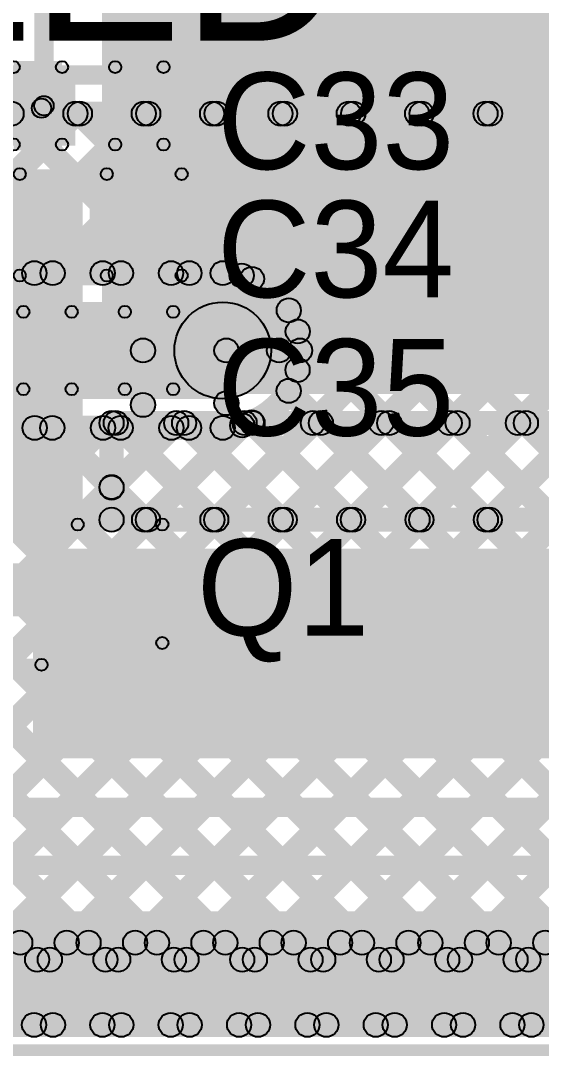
# Model space of a CAD drawing. Header units: millimetres. Extents: x -0.08 to 3.07, y -0.08 to 2.73.
# Drawn here: x 0.9843 to 1.1999, y 1.9092 to 2.3345 of the extents above; entities that cross this region are included whole.
import ezdxf

# ---------------------------------------------------------------- set-up
doc = ezdxf.new("R2010")
doc.units = ezdxf.units.MM
doc.header["$MEASUREMENT"] = 0
for name, color, linetype in [('BottomLayer', 5, 'Continuous'), ('TopLayer', 1, 'Continuous'), ('TopOverlay', 2, 'Continuous'), ('TopPaste', 8, 'Continuous'), ('TopSolder', 216, 'Continuous'), ('ViaHoleLayer', 16, 'Continuous')]:
    doc.layers.add(name, color=color, linetype=linetype)

# ---------------------------------------------------------------- blocks, each defined once
blk = doc.blocks.new('SOT23_3_22')
at = {"layer": 'TopLayer'}
for points in [[(0.01574, 0.02657), (-0.01575, 0.02657), (-0.01575, 0.05807), (0.01574, 0.05807)], [(-0.02166, -0.05807), (-0.05316, -0.05807), (-0.05316, -0.02657), (-0.02166, -0.02657)], [(0.05314, -0.05807), (0.02165, -0.05807), (0.02165, -0.02657), (0.05314, -0.02657)]]:
    blk.add_hatch(color=1, dxfattribs=at).paths.add_polyline_path(points)
at = {"layer": 'TopOverlay'}
h = blk.add_hatch(color=2, dxfattribs=at)
edge = h.paths.add_edge_path()
edge.add_arc((-0.06101, 0.029), 0.0025, 0, 360)
h = blk.add_hatch(color=2, dxfattribs=at)
edge = h.paths.add_edge_path()
edge.add_arc((-0.06101, 0.029), 0.0025, 0, 360)
for points in [[(-0.06101, 0.0265), (-0.06101, 0.0315), (-0.02601, 0.0315), (-0.02601, 0.0265)], [(0.02599, 0.0265), (0.02599, 0.0315), (0.06099, 0.0315), (0.06099, 0.0265)], [(-0.05851, -0.02), (-0.06351, -0.02), (-0.06351, 0.029), (-0.05851, 0.029)], [(0.06349, -0.02), (0.05849, -0.02), (0.05849, 0.029), (0.06349, 0.029)], [(-0.01101, -0.0315), (-0.01101, -0.0265), (0.01099, -0.0265), (0.01099, -0.0315)]]:
    blk.add_hatch(color=2, dxfattribs=at).paths.add_polyline_path(points)
h = blk.add_hatch(color=2, dxfattribs=at)
edge = h.paths.add_edge_path()
edge.add_arc((-0.02601, 0.029), 0.0025, 0, 360)
h = blk.add_hatch(color=2, dxfattribs=at)
edge = h.paths.add_edge_path()
edge.add_arc((0.02599, 0.029), 0.0025, 0, 360)
h = blk.add_hatch(color=2, dxfattribs=at)
edge = h.paths.add_edge_path()
edge.add_arc((0.06099, 0.029), 0.0025, 0, 360)
h = blk.add_hatch(color=2, dxfattribs=at)
edge = h.paths.add_edge_path()
edge.add_arc((0.06099, 0.029), 0.0025, 0, 360)
h = blk.add_hatch(color=2, dxfattribs=at)
edge = h.paths.add_edge_path()
edge.add_arc((-0.06101, -0.02), 0.0025, 0, 360)
h = blk.add_hatch(color=2, dxfattribs=at)
edge = h.paths.add_edge_path()
edge.add_arc((0.06099, -0.02), 0.0025, 0, 360)
h = blk.add_hatch(color=2, dxfattribs=at)
edge = h.paths.add_edge_path()
edge.add_arc((-0.01101, -0.029), 0.0025, 0, 360)
h = blk.add_hatch(color=2, dxfattribs=at)
edge = h.paths.add_edge_path()
edge.add_arc((0.01099, -0.029), 0.0025, 0, 360)
h = blk.add_hatch(color=2, dxfattribs=at)
edge = h.paths.add_edge_path()
edge.add_arc((-0.068, -0.044), 0.00492, 0, 360)
h = blk.add_hatch(color=2, dxfattribs=at)
edge = h.paths.add_edge_path()
edge.add_arc((-0.062, -0.044), 0.00492, 0, 360)
at = {"layer": 'TopPaste'}
for points in [[(0.01574, 0.02657), (-0.01575, 0.02657), (-0.01575, 0.05807), (0.01574, 0.05807)], [(-0.02166, -0.05807), (-0.05316, -0.05807), (-0.05316, -0.02657), (-0.02166, -0.02657)], [(0.05314, -0.05807), (0.02165, -0.05807), (0.02165, -0.02657), (0.05314, -0.02657)]]:
    blk.add_hatch(color=8, dxfattribs=at).paths.add_polyline_path(points)
at = {"layer": 'TopSolder'}
for points in [[(0.01974, 0.02257), (-0.01975, 0.02257), (-0.01975, 0.06207), (0.01974, 0.06207)], [(-0.01766, -0.06207), (-0.05716, -0.06207), (-0.05716, -0.02257), (-0.01766, -0.02257)], [(0.05714, -0.06207), (0.01765, -0.06207), (0.01765, -0.02257), (0.05714, -0.02257)]]:
    blk.add_hatch(color=216, dxfattribs=at).paths.add_polyline_path(points)
at = {"layer": 'TopOverlay', "const_width": 0.00984}
blk.add_lwpolyline([(-0.062, -0.044, 1), (-0.068, -0.044, 1)], format="xyb", close=True, dxfattribs=at)
at = {"layer": 'TopOverlay'}
for centre, radius in [((-0.06101, 0.029), 0.0025), ((-0.06101, 0.029), 0.0025), ((-0.02601, 0.029), 0.0025), ((0.02599, 0.029), 0.0025), ((0.06099, 0.029), 0.0025), ((0.06099, 0.029), 0.0025), ((-0.06101, -0.02), 0.0025), ((0.06099, -0.02), 0.0025), ((-0.01101, -0.029), 0.0025), ((0.01099, -0.029), 0.0025), ((-0.068, -0.044), 0.00492), ((-0.062, -0.044), 0.00492)]:
    blk.add_circle(centre, radius, dxfattribs=at)
blk = doc.blocks.new('C___0402_23')
at = {"layer": 'TopLayer'}
for points in [[(-0.0275, -0.0125), (-0.0275, 0.0125), (-0.0095, 0.0125), (-0.0095, -0.0125)], [(0.0095, -0.0125), (0.0095, 0.0125), (0.0275, 0.0125), (0.0275, -0.0125)]]:
    blk.add_hatch(color=1, dxfattribs=at).paths.add_polyline_path(points)
at = {"layer": 'TopOverlay'}
h = blk.add_hatch(color=2, dxfattribs=at)
edge = h.paths.add_edge_path()
edge.add_arc((-0.031, 0.016), 0.0025, 0, 360)
h = blk.add_hatch(color=2, dxfattribs=at)
edge = h.paths.add_edge_path()
edge.add_arc((-0.031, 0.016), 0.0025, 0, 360)
for points in [[(-0.031, 0.0135), (-0.031, 0.0185), (-0.011, 0.0185), (-0.011, 0.0135)], [(0.011, 0.0135), (0.011, 0.0185), (0.031, 0.0185), (0.031, 0.0135)], [(-0.0285, -0.016), (-0.0335, -0.016), (-0.0335, 0.016), (-0.0285, 0.016)], [(0.0335, -0.016), (0.0285, -0.016), (0.0285, 0.016), (0.0335, 0.016)], [(-0.031, -0.0185), (-0.031, -0.0135), (-0.011, -0.0135), (-0.011, -0.0185)], [(0.011, -0.0185), (0.011, -0.0135), (0.031, -0.0135), (0.031, -0.0185)]]:
    blk.add_hatch(color=2, dxfattribs=at).paths.add_polyline_path(points)
h = blk.add_hatch(color=2, dxfattribs=at)
edge = h.paths.add_edge_path()
edge.add_arc((-0.011, 0.016), 0.0025, 0, 360)
h = blk.add_hatch(color=2, dxfattribs=at)
edge = h.paths.add_edge_path()
edge.add_arc((0.011, 0.016), 0.0025, 0, 360)
h = blk.add_hatch(color=2, dxfattribs=at)
edge = h.paths.add_edge_path()
edge.add_arc((0.031, 0.016), 0.0025, 0, 360)
h = blk.add_hatch(color=2, dxfattribs=at)
edge = h.paths.add_edge_path()
edge.add_arc((0.031, 0.016), 0.0025, 0, 360)
h = blk.add_hatch(color=2, dxfattribs=at)
edge = h.paths.add_edge_path()
edge.add_arc((-0.031, -0.016), 0.0025, 0, 360)
h = blk.add_hatch(color=2, dxfattribs=at)
edge = h.paths.add_edge_path()
edge.add_arc((-0.031, -0.016), 0.0025, 0, 360)
h = blk.add_hatch(color=2, dxfattribs=at)
edge = h.paths.add_edge_path()
edge.add_arc((-0.011, -0.016), 0.0025, 0, 360)
h = blk.add_hatch(color=2, dxfattribs=at)
edge = h.paths.add_edge_path()
edge.add_arc((0.011, -0.016), 0.0025, 0, 360)
h = blk.add_hatch(color=2, dxfattribs=at)
edge = h.paths.add_edge_path()
edge.add_arc((0.031, -0.016), 0.0025, 0, 360)
h = blk.add_hatch(color=2, dxfattribs=at)
edge = h.paths.add_edge_path()
edge.add_arc((0.031, -0.016), 0.0025, 0, 360)
at = {"layer": 'TopPaste'}
for points in [[(-0.0275, -0.0125), (-0.0275, 0.0125), (-0.0095, 0.0125), (-0.0095, -0.0125)], [(0.0095, -0.0125), (0.0095, 0.0125), (0.0275, 0.0125), (0.0275, -0.0125)]]:
    blk.add_hatch(color=8, dxfattribs=at).paths.add_polyline_path(points)
at = {"layer": 'TopSolder'}
for points in [[(-0.02986, -0.01486), (-0.02986, 0.01486), (-0.00714, 0.01486), (-0.00714, -0.01486)], [(0.00714, -0.01486), (0.00714, 0.01486), (0.02986, 0.01486), (0.02986, -0.01486)]]:
    blk.add_hatch(color=216, dxfattribs=at).paths.add_polyline_path(points)
at = {"layer": 'TopOverlay'}
for centre in [(-0.031, 0.016), (-0.031, 0.016), (-0.011, 0.016), (0.011, 0.016), (0.031, 0.016), (0.031, 0.016), (-0.031, -0.016), (-0.031, -0.016), (-0.011, -0.016), (0.011, -0.016), (0.031, -0.016), (0.031, -0.016)]:
    blk.add_circle(centre, 0.0025, dxfattribs=at)
blk = doc.blocks.new('C___0603_24')
at = {"layer": 'TopLayer'}
for points in [[(-0.015, 0.0175), (-0.015, -0.0175), (-0.045, -0.0175), (-0.045, 0.0175)], [(0.045, 0.0175), (0.045, -0.0175), (0.015, -0.0175), (0.015, 0.0175)]]:
    blk.add_hatch(color=1, dxfattribs=at).paths.add_polyline_path(points)
at = {"layer": 'TopOverlay'}
h = blk.add_hatch(color=2, dxfattribs=at)
edge = h.paths.add_edge_path()
edge.add_arc((-0.049, 0.021), 0.0025, 0, 360)
h = blk.add_hatch(color=2, dxfattribs=at)
edge = h.paths.add_edge_path()
edge.add_arc((-0.049, 0.021), 0.0025, 0, 360)
for points in [[(-0.049, 0.0185), (-0.049, 0.0235), (-0.018, 0.0235), (-0.018, 0.0185)], [(0.018, 0.0185), (0.018, 0.0235), (0.049, 0.0235), (0.049, 0.0185)], [(-0.0465, -0.021), (-0.0515, -0.021), (-0.0515, 0.021), (-0.0465, 0.021)], [(0.0515, -0.021), (0.0465, -0.021), (0.0465, 0.021), (0.0515, 0.021)], [(-0.049, -0.0235), (-0.049, -0.0185), (-0.018, -0.0185), (-0.018, -0.0235)], [(0.018, -0.0235), (0.018, -0.0185), (0.049, -0.0185), (0.049, -0.0235)]]:
    blk.add_hatch(color=2, dxfattribs=at).paths.add_polyline_path(points)
h = blk.add_hatch(color=2, dxfattribs=at)
edge = h.paths.add_edge_path()
edge.add_arc((-0.018, 0.021), 0.0025, 0, 360)
h = blk.add_hatch(color=2, dxfattribs=at)
edge = h.paths.add_edge_path()
edge.add_arc((0.018, 0.021), 0.0025, 0, 360)
h = blk.add_hatch(color=2, dxfattribs=at)
edge = h.paths.add_edge_path()
edge.add_arc((0.049, 0.021), 0.0025, 0, 360)
h = blk.add_hatch(color=2, dxfattribs=at)
edge = h.paths.add_edge_path()
edge.add_arc((0.049, 0.021), 0.0025, 0, 360)
h = blk.add_hatch(color=2, dxfattribs=at)
edge = h.paths.add_edge_path()
edge.add_arc((-0.049, -0.021), 0.0025, 0, 360)
h = blk.add_hatch(color=2, dxfattribs=at)
edge = h.paths.add_edge_path()
edge.add_arc((-0.049, -0.021), 0.0025, 0, 360)
h = blk.add_hatch(color=2, dxfattribs=at)
edge = h.paths.add_edge_path()
edge.add_arc((-0.018, -0.021), 0.0025, 0, 360)
h = blk.add_hatch(color=2, dxfattribs=at)
edge = h.paths.add_edge_path()
edge.add_arc((0.018, -0.021), 0.0025, 0, 360)
h = blk.add_hatch(color=2, dxfattribs=at)
edge = h.paths.add_edge_path()
edge.add_arc((0.049, -0.021), 0.0025, 0, 360)
h = blk.add_hatch(color=2, dxfattribs=at)
edge = h.paths.add_edge_path()
edge.add_arc((0.049, -0.021), 0.0025, 0, 360)
at = {"layer": 'TopPaste'}
for points in [[(-0.015, 0.0175), (-0.015, -0.0175), (-0.045, -0.0175), (-0.045, 0.0175)], [(0.045, 0.0175), (0.045, -0.0175), (0.015, -0.0175), (0.015, 0.0175)]]:
    blk.add_hatch(color=8, dxfattribs=at).paths.add_polyline_path(points)
at = {"layer": 'TopSolder'}
for points in [[(-0.011, 0.0215), (-0.011, -0.0215), (-0.049, -0.0215), (-0.049, 0.0215)], [(0.049, 0.0215), (0.049, -0.0215), (0.011, -0.0215), (0.011, 0.0215)]]:
    blk.add_hatch(color=216, dxfattribs=at).paths.add_polyline_path(points)
at = {"layer": 'TopOverlay'}
for centre in [(-0.049, 0.021), (-0.049, 0.021), (-0.018, 0.021), (0.018, 0.021), (0.049, 0.021), (0.049, 0.021), (-0.049, -0.021), (-0.049, -0.021), (-0.018, -0.021), (0.018, -0.021), (0.049, -0.021), (0.049, -0.021)]:
    blk.add_circle(centre, 0.0025, dxfattribs=at)
blk = doc.blocks.new('C___0402_25')
at = {"layer": 'TopLayer'}
for points in [[(-0.0275, -0.0125), (-0.0275, 0.0125), (-0.0095, 0.0125), (-0.0095, -0.0125)], [(0.0095, -0.0125), (0.0095, 0.0125), (0.0275, 0.0125), (0.0275, -0.0125)]]:
    blk.add_hatch(color=1, dxfattribs=at).paths.add_polyline_path(points)
at = {"layer": 'TopOverlay'}
h = blk.add_hatch(color=2, dxfattribs=at)
edge = h.paths.add_edge_path()
edge.add_arc((-0.031, 0.016), 0.0025, 0, 360)
h = blk.add_hatch(color=2, dxfattribs=at)
edge = h.paths.add_edge_path()
edge.add_arc((-0.031, 0.016), 0.0025, 0, 360)
for points in [[(-0.031, 0.0135), (-0.031, 0.0185), (-0.011, 0.0185), (-0.011, 0.0135)], [(0.011, 0.0135), (0.011, 0.0185), (0.031, 0.0185), (0.031, 0.0135)], [(-0.0285, -0.016), (-0.0335, -0.016), (-0.0335, 0.016), (-0.0285, 0.016)], [(0.0335, -0.016), (0.0285, -0.016), (0.0285, 0.016), (0.0335, 0.016)], [(-0.031, -0.0185), (-0.031, -0.0135), (-0.011, -0.0135), (-0.011, -0.0185)], [(0.011, -0.0185), (0.011, -0.0135), (0.031, -0.0135), (0.031, -0.0185)]]:
    blk.add_hatch(color=2, dxfattribs=at).paths.add_polyline_path(points)
h = blk.add_hatch(color=2, dxfattribs=at)
edge = h.paths.add_edge_path()
edge.add_arc((-0.011, 0.016), 0.0025, 0, 360)
h = blk.add_hatch(color=2, dxfattribs=at)
edge = h.paths.add_edge_path()
edge.add_arc((0.011, 0.016), 0.0025, 0, 360)
h = blk.add_hatch(color=2, dxfattribs=at)
edge = h.paths.add_edge_path()
edge.add_arc((0.031, 0.016), 0.0025, 0, 360)
h = blk.add_hatch(color=2, dxfattribs=at)
edge = h.paths.add_edge_path()
edge.add_arc((0.031, 0.016), 0.0025, 0, 360)
h = blk.add_hatch(color=2, dxfattribs=at)
edge = h.paths.add_edge_path()
edge.add_arc((-0.031, -0.016), 0.0025, 0, 360)
h = blk.add_hatch(color=2, dxfattribs=at)
edge = h.paths.add_edge_path()
edge.add_arc((-0.031, -0.016), 0.0025, 0, 360)
h = blk.add_hatch(color=2, dxfattribs=at)
edge = h.paths.add_edge_path()
edge.add_arc((-0.011, -0.016), 0.0025, 0, 360)
h = blk.add_hatch(color=2, dxfattribs=at)
edge = h.paths.add_edge_path()
edge.add_arc((0.011, -0.016), 0.0025, 0, 360)
h = blk.add_hatch(color=2, dxfattribs=at)
edge = h.paths.add_edge_path()
edge.add_arc((0.031, -0.016), 0.0025, 0, 360)
h = blk.add_hatch(color=2, dxfattribs=at)
edge = h.paths.add_edge_path()
edge.add_arc((0.031, -0.016), 0.0025, 0, 360)
at = {"layer": 'TopPaste'}
for points in [[(-0.0275, -0.0125), (-0.0275, 0.0125), (-0.0095, 0.0125), (-0.0095, -0.0125)], [(0.0095, -0.0125), (0.0095, 0.0125), (0.0275, 0.0125), (0.0275, -0.0125)]]:
    blk.add_hatch(color=8, dxfattribs=at).paths.add_polyline_path(points)
at = {"layer": 'TopSolder'}
for points in [[(-0.0315, -0.0165), (-0.0315, 0.0165), (-0.0055, 0.0165), (-0.0055, -0.0165)], [(0.0055, -0.0165), (0.0055, 0.0165), (0.0315, 0.0165), (0.0315, -0.0165)]]:
    blk.add_hatch(color=216, dxfattribs=at).paths.add_polyline_path(points)
at = {"layer": 'TopOverlay'}
for centre in [(-0.031, 0.016), (-0.031, 0.016), (-0.011, 0.016), (0.011, 0.016), (0.031, 0.016), (0.031, 0.016), (-0.031, -0.016), (-0.031, -0.016), (-0.011, -0.016), (0.011, -0.016), (0.031, -0.016), (0.031, -0.016)]:
    blk.add_circle(centre, 0.0025, dxfattribs=at)

msp = doc.modelspace()

# ---------------------------------------------------------------- hatches: boundary and pattern name
at = {"layer": 'BottomLayer'}
for points in [[(0.92213, 1.94946), (0.91506, 1.95654), (1.40146, 2.44294), (1.40854, 2.43587)], [(0.95042, 1.94946), (0.94335, 1.95654), (1.40146, 2.41465), (1.40854, 2.40758)], [(0.89385, 1.94946), (0.88678, 1.95654), (1.32078, 2.39054), (1.32785, 2.38346)], [(0.75181, 2.308), (0.75181, 2.316), (1.217, 2.316), (1.217, 2.308)], [(0.75844, 2.291), (0.75844, 2.301), (1.217, 2.301), (1.217, 2.291)], [(0.9205, 2.29246), (0.92757, 2.29954), (0.99357, 2.23354), (0.9865, 2.22646)], [(0.94457, 2.22646), (0.9375, 2.23354), (1.0035, 2.29954), (1.01057, 2.29246)], [(0.94879, 2.29246), (0.95586, 2.29954), (1.02186, 2.23354), (1.01479, 2.22646)], [(0.97286, 2.22646), (0.96579, 2.23354), (1.03179, 2.29954), (1.03886, 2.29246)], [(0.97707, 2.29246), (0.98414, 2.29954), (1.05014, 2.23354), (1.04307, 2.22646)], [(1.00114, 2.22646), (0.99407, 2.23354), (1.06007, 2.29954), (1.06714, 2.29246)], [(1.00536, 2.29246), (1.01243, 2.29954), (1.07941, 2.23255), (1.07234, 2.22548)], [(1.02943, 2.22646), (1.02236, 2.23354), (1.08836, 2.29954), (1.09543, 2.29246)], [(1.03364, 2.29246), (1.04071, 2.29954), (1.38371, 1.95654), (1.37664, 1.94946)], [(1.05771, 2.22646), (1.05064, 2.23354), (1.11664, 2.29954), (1.12371, 2.29246)], [(1.06192, 2.29246), (1.06899, 2.29954), (1.41199, 1.95654), (1.40492, 1.94946)], [(1.08362, 2.22409), (1.07655, 2.23116), (1.14493, 2.29954), (1.152, 2.29246)], [(1.09021, 2.29246), (1.09728, 2.29954), (1.47686, 1.91995), (1.46979, 1.91288)], [(1.09889, 2.21107), (1.09182, 2.21814), (1.17321, 2.29954), (1.18028, 2.29246)], [(1.1025, 2.1864), (1.09543, 2.19347), (1.20149, 2.29954), (1.20856, 2.29246)], [(1.11849, 2.29246), (1.12556, 2.29954), (1.41981, 2.00529), (1.41274, 1.99822)], [(1.14678, 2.29246), (1.15385, 2.29954), (1.4256, 2.02778), (1.41853, 2.02071)], [(1.17506, 2.29246), (1.18213, 2.29954), (1.29161, 2.19006), (1.28454, 2.18298)], [(0.9787, 1.94946), (0.97163, 1.95654), (1.28816, 2.27307), (1.29523, 2.266)], [(1.00699, 1.94946), (0.99992, 1.95654), (1.28454, 2.24116), (1.29161, 2.23409)], [(0.87504, 2.225), (0.87504, 2.235), (1.068, 2.235), (1.068, 2.225)], [(0.84243, 2.178), (0.84243, 2.218), (1.068, 2.218), (1.068, 2.178)], [(1.03527, 1.94946), (1.0282, 1.95654), (1.28454, 2.21288), (1.29161, 2.20581)], [(1.09548, 2.20234), (1.10255, 2.20941), (1.35543, 1.95654), (1.34836, 1.94946)], [(1.0695, 2.193), (1.0695, 2.203), (1.09131, 2.203), (1.09131, 2.193)], [(1.06356, 1.94946), (1.05648, 1.95654), (1.28455, 2.1846), (1.29162, 2.17753)], [(1.09176, 2.17777), (1.09884, 2.18484), (1.32714, 1.95654), (1.32007, 1.94946)], [(0.80839, 1.97714), (0.80132, 1.98421), (0.98664, 2.16954), (0.99371, 2.16246)], [(0.82253, 1.963), (0.81546, 1.97007), (1.01493, 2.16954), (1.022, 2.16246)], [(0.83728, 1.94946), (0.83021, 1.95654), (1.04321, 2.16954), (1.05028, 2.16246)], [(0.85251, 2.16246), (0.85958, 2.16954), (1.07258, 1.95654), (1.06551, 1.94946)], [(0.85569, 2.161), (0.85569, 2.171), (1.068, 2.171), (1.068, 2.161)], [(0.86556, 1.94946), (0.85849, 1.95654), (1.07253, 2.17057), (1.0796, 2.1635)], [(0.8808, 2.16246), (0.88787, 2.16954), (1.10087, 1.95654), (1.0938, 1.94946)], [(0.90908, 2.16246), (0.91615, 2.16954), (1.12915, 1.95654), (1.12208, 1.94946)], [(0.93736, 2.16246), (0.94444, 2.16954), (1.15744, 1.95654), (1.15036, 1.94946)], [(0.96565, 2.16246), (0.97272, 2.16954), (1.18572, 1.95654), (1.17865, 1.94946)], [(0.99393, 2.16246), (1.001, 2.16954), (1.214, 1.95654), (1.20693, 1.94946)], [(1.02222, 2.16246), (1.02929, 2.16954), (1.24229, 1.95654), (1.23522, 1.94946)], [(1.0505, 2.16246), (1.05757, 2.16954), (1.27057, 1.95654), (1.2635, 1.94946)], [(1.07646, 2.1648), (1.08353, 2.17187), (1.29886, 1.95654), (1.29179, 1.94946)], [(1.09184, 1.94946), (1.08477, 1.95654), (1.29253, 2.1643), (1.2996, 2.15723)], [(1.12012, 1.94946), (1.11305, 1.95654), (1.30663, 2.15011), (1.3137, 2.14304)], [(0.84746, 2.13923), (0.85454, 2.1463), (1.0443, 1.95654), (1.03723, 1.94946)], [(1.14841, 1.94946), (1.14134, 1.95654), (1.32077, 2.13597), (1.32784, 2.1289)], [(0.84746, 2.11095), (0.85454, 2.11802), (1.01602, 1.95654), (1.00895, 1.94946)], [(1.17669, 1.94946), (1.16962, 1.95654), (1.33492, 2.12183), (1.34199, 2.11476)], [(1.20498, 1.94946), (1.19791, 1.95654), (1.34906, 2.10769), (1.35613, 2.10062)], [(0.84746, 2.08266), (0.85454, 2.08973), (0.98773, 1.95654), (0.98066, 1.94946)], [(0.83253, 1.948), (0.83253, 1.958), (1.42217, 1.958), (1.42217, 1.948)], [(0.823, 1.919), (0.823, 1.941), (1.42217, 1.941), (1.42217, 1.919)], [(0.805, 1.889), (0.805, 1.911), (1.41116, 1.911), (1.41116, 1.889)]]:
    msp.add_hatch(color=5, dxfattribs=at).paths.add_polyline_path(points)
h = msp.add_hatch(color=5, dxfattribs=at)
edge = h.paths.add_edge_path()
edge.add_arc((0.98061, 2.296), 0.005, 0, 360)
h = msp.add_hatch(color=5, dxfattribs=at)
edge = h.paths.add_edge_path()
edge.add_arc((1.00704, 2.296), 0.005, 0, 360)
h = msp.add_hatch(color=5, dxfattribs=at)
edge = h.paths.add_edge_path()
edge.add_arc((1.00889, 2.296), 0.005, 0, 360)
h = msp.add_hatch(color=5, dxfattribs=at)
edge = h.paths.add_edge_path()
edge.add_arc((1.03532, 2.296), 0.005, 0, 360)
h = msp.add_hatch(color=5, dxfattribs=at)
edge = h.paths.add_edge_path()
edge.add_arc((1.03717, 2.296), 0.005, 0, 360)
h = msp.add_hatch(color=5, dxfattribs=at)
edge = h.paths.add_edge_path()
edge.add_arc((1.06361, 2.296), 0.005, 0, 360)
h = msp.add_hatch(color=5, dxfattribs=at)
edge = h.paths.add_edge_path()
edge.add_arc((1.06546, 2.296), 0.005, 0, 360)
h = msp.add_hatch(color=5, dxfattribs=at)
edge = h.paths.add_edge_path()
edge.add_arc((1.09189, 2.296), 0.005, 0, 360)
h = msp.add_hatch(color=5, dxfattribs=at)
edge = h.paths.add_edge_path()
edge.add_arc((1.09374, 2.296), 0.005, 0, 360)
h = msp.add_hatch(color=5, dxfattribs=at)
edge = h.paths.add_edge_path()
edge.add_arc((1.12018, 2.296), 0.005, 0, 360)
h = msp.add_hatch(color=5, dxfattribs=at)
edge = h.paths.add_edge_path()
edge.add_arc((1.12203, 2.296), 0.005, 0, 360)
h = msp.add_hatch(color=5, dxfattribs=at)
edge = h.paths.add_edge_path()
edge.add_arc((1.14846, 2.296), 0.005, 0, 360)
h = msp.add_hatch(color=5, dxfattribs=at)
edge = h.paths.add_edge_path()
edge.add_arc((1.15031, 2.296), 0.005, 0, 360)
h = msp.add_hatch(color=5, dxfattribs=at)
edge = h.paths.add_edge_path()
edge.add_arc((1.17675, 2.296), 0.005, 0, 360)
h = msp.add_hatch(color=5, dxfattribs=at)
edge = h.paths.add_edge_path()
edge.add_arc((1.1786, 2.296), 0.005, 0, 360)
h = msp.add_hatch(color=5, dxfattribs=at)
edge = h.paths.add_edge_path()
edge.add_arc((0.99004, 2.23), 0.005, 0, 360)
h = msp.add_hatch(color=5, dxfattribs=at)
edge = h.paths.add_edge_path()
edge.add_arc((0.99761, 2.23), 0.005, 0, 360)
h = msp.add_hatch(color=5, dxfattribs=at)
edge = h.paths.add_edge_path()
edge.add_arc((1.01832, 2.23), 0.005, 0, 360)
h = msp.add_hatch(color=5, dxfattribs=at)
edge = h.paths.add_edge_path()
edge.add_arc((1.02589, 2.23), 0.005, 0, 360)
h = msp.add_hatch(color=5, dxfattribs=at)
edge = h.paths.add_edge_path()
edge.add_arc((1.04661, 2.23), 0.005, 0, 360)
h = msp.add_hatch(color=5, dxfattribs=at)
edge = h.paths.add_edge_path()
edge.add_arc((1.05418, 2.23), 0.005, 0, 360)
h = msp.add_hatch(color=5, dxfattribs=at)
edge = h.paths.add_edge_path()
edge.add_arc((1.068, 2.23), 0.005, 0, 360)
h = msp.add_hatch(color=5, dxfattribs=at)
edge = h.paths.add_edge_path()
edge.add_arc((1.068, 2.23), 0.005, 0, 360)
h = msp.add_hatch(color=5, dxfattribs=at)
edge = h.paths.add_edge_path()
edge.add_arc((1.07587, 2.22902), 0.005, 0, 360)
h = msp.add_hatch(color=5, dxfattribs=at)
edge = h.paths.add_edge_path()
edge.add_arc((1.08009, 2.22763), 0.005, 0, 360)
h = msp.add_hatch(color=5, dxfattribs=at)
edge = h.paths.add_edge_path()
edge.add_arc((1.068, 2.198), 0.02, 0, 360)
h = msp.add_hatch(color=5, dxfattribs=at)
edge = h.paths.add_edge_path()
edge.add_arc((1.09535, 2.21461), 0.005, 0, 360)
h = msp.add_hatch(color=5, dxfattribs=at)
edge = h.paths.add_edge_path()
edge.add_arc((1.0695, 2.198), 0.01181, 0, 360)
h = msp.add_hatch(color=5, dxfattribs=at)
edge = h.paths.add_edge_path()
edge.add_arc((1.09902, 2.20587), 0.005, 0, 360)
h = msp.add_hatch(color=5, dxfattribs=at)
edge = h.paths.add_edge_path()
edge.add_arc((1.0695, 2.198), 0.005, 0, 360)
h = msp.add_hatch(color=5, dxfattribs=at)
edge = h.paths.add_edge_path()
edge.add_arc((1.09131, 2.198), 0.005, 0, 360)
h = msp.add_hatch(color=5, dxfattribs=at)
edge = h.paths.add_edge_path()
edge.add_arc((1.1, 2.198), 0.005, 0, 360)
h = msp.add_hatch(color=5, dxfattribs=at)
edge = h.paths.add_edge_path()
edge.add_arc((1.1, 2.198), 0.005, 0, 360)
h = msp.add_hatch(color=5, dxfattribs=at)
edge = h.paths.add_edge_path()
edge.add_arc((1.09897, 2.18994), 0.005, 0, 360)
h = msp.add_hatch(color=5, dxfattribs=at)
edge = h.paths.add_edge_path()
edge.add_arc((1.0953, 2.18131), 0.005, 0, 360)
h = msp.add_hatch(color=5, dxfattribs=at)
edge = h.paths.add_edge_path()
edge.add_arc((1.07999, 2.16833), 0.005, 0, 360)
h = msp.add_hatch(color=5, dxfattribs=at)
edge = h.paths.add_edge_path()
edge.add_arc((0.99018, 2.166), 0.005, 0, 360)
h = msp.add_hatch(color=5, dxfattribs=at)
edge = h.paths.add_edge_path()
edge.add_arc((0.99747, 2.166), 0.005, 0, 360)
h = msp.add_hatch(color=5, dxfattribs=at)
edge = h.paths.add_edge_path()
edge.add_arc((1.01846, 2.166), 0.005, 0, 360)
h = msp.add_hatch(color=5, dxfattribs=at)
edge = h.paths.add_edge_path()
edge.add_arc((1.02575, 2.166), 0.005, 0, 360)
h = msp.add_hatch(color=5, dxfattribs=at)
edge = h.paths.add_edge_path()
edge.add_arc((1.04675, 2.166), 0.005, 0, 360)
h = msp.add_hatch(color=5, dxfattribs=at)
edge = h.paths.add_edge_path()
edge.add_arc((1.05404, 2.166), 0.005, 0, 360)
h = msp.add_hatch(color=5, dxfattribs=at)
edge = h.paths.add_edge_path()
edge.add_arc((1.068, 2.166), 0.005, 0, 360)
h = msp.add_hatch(color=5, dxfattribs=at)
edge = h.paths.add_edge_path()
edge.add_arc((1.068, 2.166), 0.005, 0, 360)
h = msp.add_hatch(color=5, dxfattribs=at)
edge = h.paths.add_edge_path()
edge.add_arc((1.07606, 2.16703), 0.005, 0, 360)
h = msp.add_hatch(color=5, dxfattribs=at)
edge = h.paths.add_edge_path()
edge.add_arc((0.9842, 1.953), 0.005, 0, 360)
h = msp.add_hatch(color=5, dxfattribs=at)
edge = h.paths.add_edge_path()
edge.add_arc((1.00345, 1.953), 0.005, 0, 360)
h = msp.add_hatch(color=5, dxfattribs=at)
edge = h.paths.add_edge_path()
edge.add_arc((1.01248, 1.953), 0.005, 0, 360)
h = msp.add_hatch(color=5, dxfattribs=at)
edge = h.paths.add_edge_path()
edge.add_arc((1.03174, 1.953), 0.005, 0, 360)
h = msp.add_hatch(color=5, dxfattribs=at)
edge = h.paths.add_edge_path()
edge.add_arc((1.04077, 1.953), 0.005, 0, 360)
h = msp.add_hatch(color=5, dxfattribs=at)
edge = h.paths.add_edge_path()
edge.add_arc((1.06002, 1.953), 0.005, 0, 360)
h = msp.add_hatch(color=5, dxfattribs=at)
edge = h.paths.add_edge_path()
edge.add_arc((1.06905, 1.953), 0.005, 0, 360)
h = msp.add_hatch(color=5, dxfattribs=at)
edge = h.paths.add_edge_path()
edge.add_arc((1.0883, 1.953), 0.005, 0, 360)
h = msp.add_hatch(color=5, dxfattribs=at)
edge = h.paths.add_edge_path()
edge.add_arc((1.09733, 1.953), 0.005, 0, 360)
h = msp.add_hatch(color=5, dxfattribs=at)
edge = h.paths.add_edge_path()
edge.add_arc((1.11659, 1.953), 0.005, 0, 360)
h = msp.add_hatch(color=5, dxfattribs=at)
edge = h.paths.add_edge_path()
edge.add_arc((1.12562, 1.953), 0.005, 0, 360)
h = msp.add_hatch(color=5, dxfattribs=at)
edge = h.paths.add_edge_path()
edge.add_arc((1.14487, 1.953), 0.005, 0, 360)
h = msp.add_hatch(color=5, dxfattribs=at)
edge = h.paths.add_edge_path()
edge.add_arc((1.1539, 1.953), 0.005, 0, 360)
h = msp.add_hatch(color=5, dxfattribs=at)
edge = h.paths.add_edge_path()
edge.add_arc((1.17316, 1.953), 0.005, 0, 360)
h = msp.add_hatch(color=5, dxfattribs=at)
edge = h.paths.add_edge_path()
edge.add_arc((1.18218, 1.953), 0.005, 0, 360)
h = msp.add_hatch(color=5, dxfattribs=at)
edge = h.paths.add_edge_path()
edge.add_arc((1.20144, 1.953), 0.005, 0, 360)
at = {"layer": 'TopLayer'}
for points in [[(0.998, 2.29925), (0.99, 2.29925), (0.99, 2.42789), (0.998, 2.42789)], [(1.018, 2.18), (1.296, 2.18), (1.296, 2.34), (1.018, 2.34)], [(0.99583, 2.29542), (0.99017, 2.30107), (0.99117, 2.30207), (0.99683, 2.29642)], [(0.94019, 2.123), (1.01, 2.123), (1.01, 2.273), (0.94019, 2.273)], [(1.04, 2.1755), (1.03, 2.1755), (1.03, 2.198), (1.04, 2.198)], [(1.0745, 2.17619), (1.0645, 2.17619), (1.0645, 2.198), (1.0745, 2.198)], [(1.02554, 2.13772), (1.01846, 2.14479), (1.04521, 2.17154), (1.05228, 2.16446)], [(1.02022, 2.16446), (1.02729, 2.17154), (1.06729, 2.13154), (1.06022, 2.12446)], [(1.022, 2.163), (1.022, 2.173), (1.29137, 2.173), (1.29137, 2.163)], [(1.04056, 2.12446), (1.03349, 2.13154), (1.07349, 2.17154), (1.08056, 2.16446)], [(1.0485, 2.16446), (1.05557, 2.17154), (1.09557, 2.13154), (1.0885, 2.12446)], [(1.06885, 2.12446), (1.06178, 2.13154), (1.10178, 2.17154), (1.10885, 2.16446)], [(1.07679, 2.16446), (1.08386, 2.17154), (1.12386, 2.13154), (1.11679, 2.12446)], [(1.09713, 2.12446), (1.09006, 2.13154), (1.13006, 2.17154), (1.13713, 2.16446)], [(1.10507, 2.16446), (1.11214, 2.17154), (1.15214, 2.13154), (1.14507, 2.12446)], [(1.12542, 2.12446), (1.11835, 2.13154), (1.15835, 2.17154), (1.16542, 2.16446)], [(1.13336, 2.16446), (1.14043, 2.17154), (1.18043, 2.13154), (1.17336, 2.12446)], [(1.1537, 2.12446), (1.14663, 2.13154), (1.18663, 2.17154), (1.1937, 2.16446)], [(1.16164, 2.16446), (1.16871, 2.17154), (1.20871, 2.13154), (1.20164, 2.12446)], [(1.18199, 2.12446), (1.17492, 2.13154), (1.21492, 2.17154), (1.22199, 2.16446)], [(1.18992, 2.16446), (1.19699, 2.17154), (1.23699, 2.13154), (1.22992, 2.12446)], [(1.027, 2.128), (1.017, 2.128), (1.017, 2.168), (1.027, 2.168)], [(1.01846, 2.13793), (1.02554, 2.145), (1.039, 2.13154), (1.03193, 2.12446)], [(1.022, 2.123), (1.022, 2.133), (1.639, 2.133), (1.639, 2.123)], [(1.627, 2.116), (0.98951, 2.116), (0.98951, 2.02924), (1.627, 2.02924)], [(0.93289, 2.088), (0.93289, 2.11), (1.28188, 2.11), (1.28188, 2.088)], [(0.73579, 2.005), (0.73579, 2.013), (1.43811, 2.013), (1.43811, 2.005)], [(0.73968, 1.981), (0.73968, 1.989), (1.61416, 1.989), (1.61416, 1.981)], [(0.7418, 1.958), (0.7418, 1.966), (1.642, 1.966), (1.642, 1.958)], [(0.75917, 1.941), (0.75917, 1.951), (1.62437, 1.951), (1.62437, 1.941)], [(0.95938, 1.94246), (0.96645, 1.94954), (0.99345, 1.92254), (0.98638, 1.91546)], [(0.97299, 1.91546), (0.96592, 1.92254), (0.99292, 1.94954), (0.99999, 1.94246)], [(0.98766, 1.94246), (0.99473, 1.94954), (1.02173, 1.92254), (1.01466, 1.91546)], [(1.00127, 1.91546), (0.9942, 1.92254), (1.0212, 1.94954), (1.02827, 1.94246)], [(1.01595, 1.94246), (1.02302, 1.94954), (1.05002, 1.92254), (1.04295, 1.91546)], [(1.02956, 1.91546), (1.02248, 1.92254), (1.04948, 1.94954), (1.05656, 1.94246)], [(1.04423, 1.94246), (1.0513, 1.94954), (1.0783, 1.92254), (1.07123, 1.91546)], [(1.05784, 1.91546), (1.05077, 1.92254), (1.07777, 1.94954), (1.08484, 1.94246)], [(1.07251, 1.94246), (1.07958, 1.94954), (1.10658, 1.92254), (1.09951, 1.91546)], [(1.08612, 1.91546), (1.07905, 1.92254), (1.10605, 1.94954), (1.11312, 1.94246)], [(1.1008, 1.94246), (1.10787, 1.94954), (1.13487, 1.92254), (1.1278, 1.91546)], [(1.11441, 1.91546), (1.10734, 1.92254), (1.13434, 1.94954), (1.14141, 1.94246)], [(1.12908, 1.94246), (1.13615, 1.94954), (1.16315, 1.92254), (1.15608, 1.91546)], [(1.14269, 1.91546), (1.13562, 1.92254), (1.16262, 1.94954), (1.16969, 1.94246)], [(1.15736, 1.94246), (1.16444, 1.94954), (1.19144, 1.92254), (1.18436, 1.91546)], [(1.17098, 1.91546), (1.16391, 1.92254), (1.19091, 1.94954), (1.19798, 1.94246)], [(1.18565, 1.94246), (1.19272, 1.94954), (1.21972, 1.92254), (1.21265, 1.91546)], [(1.19926, 1.91546), (1.19219, 1.92254), (1.21919, 1.94954), (1.22626, 1.94246)], [(0.88474, 1.914), (0.88474, 1.924), (1.47537, 1.924), (1.47537, 1.914)]]:
    msp.add_hatch(color=1, dxfattribs=at).paths.add_polyline_path(points)
h = msp.add_hatch(color=1, dxfattribs=at)
edge = h.paths.add_edge_path()
edge.add_arc((0.993, 2.29825), 0.004, 0, 360)
h = msp.add_hatch(color=1, dxfattribs=at)
edge = h.paths.add_edge_path()
edge.add_arc((0.994, 2.29925), 0.004, 0, 360)
h = msp.add_hatch(color=1, dxfattribs=at)
edge = h.paths.add_edge_path()
edge.add_arc((0.994, 2.29925), 0.004, 0, 360)
h = msp.add_hatch(color=1, dxfattribs=at)
edge = h.paths.add_edge_path()
edge.add_arc((1.0695, 2.198), 0.01181, 0, 360)
h = msp.add_hatch(color=1, dxfattribs=at)
edge = h.paths.add_edge_path()
edge.add_arc((1.035, 2.198), 0.005, 0, 360)
h = msp.add_hatch(color=1, dxfattribs=at)
edge = h.paths.add_edge_path()
edge.add_arc((1.0695, 2.198), 0.005, 0, 360)
h = msp.add_hatch(color=1, dxfattribs=at)
edge = h.paths.add_edge_path()
edge.add_arc((1.035, 2.1755), 0.005, 0, 360)
h = msp.add_hatch(color=1, dxfattribs=at)
edge = h.paths.add_edge_path()
edge.add_arc((1.0695, 2.17619), 0.005, 0, 360)
h = msp.add_hatch(color=1, dxfattribs=at)
edge = h.paths.add_edge_path()
edge.add_arc((1.022, 2.168), 0.005, 0, 360)
h = msp.add_hatch(color=1, dxfattribs=at)
edge = h.paths.add_edge_path()
edge.add_arc((1.022, 2.168), 0.005, 0, 360)
h = msp.add_hatch(color=1, dxfattribs=at)
edge = h.paths.add_edge_path()
edge.add_arc((1.02375, 2.168), 0.005, 0, 360)
h = msp.add_hatch(color=1, dxfattribs=at)
edge = h.paths.add_edge_path()
edge.add_arc((1.04875, 2.168), 0.005, 0, 360)
h = msp.add_hatch(color=1, dxfattribs=at)
edge = h.paths.add_edge_path()
edge.add_arc((1.05204, 2.168), 0.005, 0, 360)
h = msp.add_hatch(color=1, dxfattribs=at)
edge = h.paths.add_edge_path()
edge.add_arc((1.07703, 2.168), 0.005, 0, 360)
h = msp.add_hatch(color=1, dxfattribs=at)
edge = h.paths.add_edge_path()
edge.add_arc((1.08032, 2.168), 0.005, 0, 360)
h = msp.add_hatch(color=1, dxfattribs=at)
edge = h.paths.add_edge_path()
edge.add_arc((1.10531, 2.168), 0.005, 0, 360)
h = msp.add_hatch(color=1, dxfattribs=at)
edge = h.paths.add_edge_path()
edge.add_arc((1.10861, 2.168), 0.005, 0, 360)
h = msp.add_hatch(color=1, dxfattribs=at)
edge = h.paths.add_edge_path()
edge.add_arc((1.1336, 2.168), 0.005, 0, 360)
h = msp.add_hatch(color=1, dxfattribs=at)
edge = h.paths.add_edge_path()
edge.add_arc((1.13689, 2.168), 0.005, 0, 360)
h = msp.add_hatch(color=1, dxfattribs=at)
edge = h.paths.add_edge_path()
edge.add_arc((1.16188, 2.168), 0.005, 0, 360)
h = msp.add_hatch(color=1, dxfattribs=at)
edge = h.paths.add_edge_path()
edge.add_arc((1.16517, 2.168), 0.005, 0, 360)
h = msp.add_hatch(color=1, dxfattribs=at)
edge = h.paths.add_edge_path()
edge.add_arc((1.19017, 2.168), 0.005, 0, 360)
h = msp.add_hatch(color=1, dxfattribs=at)
edge = h.paths.add_edge_path()
edge.add_arc((1.19346, 2.168), 0.005, 0, 360)
h = msp.add_hatch(color=1, dxfattribs=at)
edge = h.paths.add_edge_path()
edge.add_arc((1.022, 2.14147), 0.005, 0, 360)
h = msp.add_hatch(color=1, dxfattribs=at)
edge = h.paths.add_edge_path()
edge.add_arc((1.022, 2.14125), 0.005, 0, 360)
h = msp.add_hatch(color=1, dxfattribs=at)
edge = h.paths.add_edge_path()
edge.add_arc((1.022, 2.128), 0.005, 0, 360)
h = msp.add_hatch(color=1, dxfattribs=at)
edge = h.paths.add_edge_path()
edge.add_arc((1.022, 2.128), 0.005, 0, 360)
h = msp.add_hatch(color=1, dxfattribs=at)
edge = h.paths.add_edge_path()
edge.add_arc((1.03547, 2.128), 0.005, 0, 360)
h = msp.add_hatch(color=1, dxfattribs=at)
edge = h.paths.add_edge_path()
edge.add_arc((1.03703, 2.128), 0.005, 0, 360)
h = msp.add_hatch(color=1, dxfattribs=at)
edge = h.paths.add_edge_path()
edge.add_arc((1.06375, 2.128), 0.005, 0, 360)
h = msp.add_hatch(color=1, dxfattribs=at)
edge = h.paths.add_edge_path()
edge.add_arc((1.06531, 2.128), 0.005, 0, 360)
h = msp.add_hatch(color=1, dxfattribs=at)
edge = h.paths.add_edge_path()
edge.add_arc((1.09204, 2.128), 0.005, 0, 360)
h = msp.add_hatch(color=1, dxfattribs=at)
edge = h.paths.add_edge_path()
edge.add_arc((1.0936, 2.128), 0.005, 0, 360)
h = msp.add_hatch(color=1, dxfattribs=at)
edge = h.paths.add_edge_path()
edge.add_arc((1.12032, 2.128), 0.005, 0, 360)
h = msp.add_hatch(color=1, dxfattribs=at)
edge = h.paths.add_edge_path()
edge.add_arc((1.12188, 2.128), 0.005, 0, 360)
h = msp.add_hatch(color=1, dxfattribs=at)
edge = h.paths.add_edge_path()
edge.add_arc((1.14861, 2.128), 0.005, 0, 360)
h = msp.add_hatch(color=1, dxfattribs=at)
edge = h.paths.add_edge_path()
edge.add_arc((1.15017, 2.128), 0.005, 0, 360)
h = msp.add_hatch(color=1, dxfattribs=at)
edge = h.paths.add_edge_path()
edge.add_arc((1.17689, 2.128), 0.005, 0, 360)
h = msp.add_hatch(color=1, dxfattribs=at)
edge = h.paths.add_edge_path()
edge.add_arc((1.17845, 2.128), 0.005, 0, 360)
h = msp.add_hatch(color=1, dxfattribs=at)
edge = h.paths.add_edge_path()
edge.add_arc((0.9912, 1.946), 0.005, 0, 360)
h = msp.add_hatch(color=1, dxfattribs=at)
edge = h.paths.add_edge_path()
edge.add_arc((0.99645, 1.946), 0.005, 0, 360)
h = msp.add_hatch(color=1, dxfattribs=at)
edge = h.paths.add_edge_path()
edge.add_arc((1.01948, 1.946), 0.005, 0, 360)
h = msp.add_hatch(color=1, dxfattribs=at)
edge = h.paths.add_edge_path()
edge.add_arc((1.02474, 1.946), 0.005, 0, 360)
h = msp.add_hatch(color=1, dxfattribs=at)
edge = h.paths.add_edge_path()
edge.add_arc((1.04777, 1.946), 0.005, 0, 360)
h = msp.add_hatch(color=1, dxfattribs=at)
edge = h.paths.add_edge_path()
edge.add_arc((1.05302, 1.946), 0.005, 0, 360)
h = msp.add_hatch(color=1, dxfattribs=at)
edge = h.paths.add_edge_path()
edge.add_arc((1.07605, 1.946), 0.005, 0, 360)
h = msp.add_hatch(color=1, dxfattribs=at)
edge = h.paths.add_edge_path()
edge.add_arc((1.0813, 1.946), 0.005, 0, 360)
h = msp.add_hatch(color=1, dxfattribs=at)
edge = h.paths.add_edge_path()
edge.add_arc((1.10433, 1.946), 0.005, 0, 360)
h = msp.add_hatch(color=1, dxfattribs=at)
edge = h.paths.add_edge_path()
edge.add_arc((1.10959, 1.946), 0.005, 0, 360)
h = msp.add_hatch(color=1, dxfattribs=at)
edge = h.paths.add_edge_path()
edge.add_arc((1.13262, 1.946), 0.005, 0, 360)
h = msp.add_hatch(color=1, dxfattribs=at)
edge = h.paths.add_edge_path()
edge.add_arc((1.13787, 1.946), 0.005, 0, 360)
h = msp.add_hatch(color=1, dxfattribs=at)
edge = h.paths.add_edge_path()
edge.add_arc((1.1609, 1.946), 0.005, 0, 360)
h = msp.add_hatch(color=1, dxfattribs=at)
edge = h.paths.add_edge_path()
edge.add_arc((1.16616, 1.946), 0.005, 0, 360)
h = msp.add_hatch(color=1, dxfattribs=at)
edge = h.paths.add_edge_path()
edge.add_arc((1.18918, 1.946), 0.005, 0, 360)
h = msp.add_hatch(color=1, dxfattribs=at)
edge = h.paths.add_edge_path()
edge.add_arc((1.19444, 1.946), 0.005, 0, 360)
h = msp.add_hatch(color=1, dxfattribs=at)
edge = h.paths.add_edge_path()
edge.add_arc((0.98991, 1.919), 0.005, 0, 360)
h = msp.add_hatch(color=1, dxfattribs=at)
edge = h.paths.add_edge_path()
edge.add_arc((0.99774, 1.919), 0.005, 0, 360)
h = msp.add_hatch(color=1, dxfattribs=at)
edge = h.paths.add_edge_path()
edge.add_arc((1.0182, 1.919), 0.005, 0, 360)
h = msp.add_hatch(color=1, dxfattribs=at)
edge = h.paths.add_edge_path()
edge.add_arc((1.02602, 1.919), 0.005, 0, 360)
h = msp.add_hatch(color=1, dxfattribs=at)
edge = h.paths.add_edge_path()
edge.add_arc((1.04648, 1.919), 0.005, 0, 360)
h = msp.add_hatch(color=1, dxfattribs=at)
edge = h.paths.add_edge_path()
edge.add_arc((1.0543, 1.919), 0.005, 0, 360)
h = msp.add_hatch(color=1, dxfattribs=at)
edge = h.paths.add_edge_path()
edge.add_arc((1.07477, 1.919), 0.005, 0, 360)
h = msp.add_hatch(color=1, dxfattribs=at)
edge = h.paths.add_edge_path()
edge.add_arc((1.08259, 1.919), 0.005, 0, 360)
h = msp.add_hatch(color=1, dxfattribs=at)
edge = h.paths.add_edge_path()
edge.add_arc((1.10305, 1.919), 0.005, 0, 360)
h = msp.add_hatch(color=1, dxfattribs=at)
edge = h.paths.add_edge_path()
edge.add_arc((1.11087, 1.919), 0.005, 0, 360)
h = msp.add_hatch(color=1, dxfattribs=at)
edge = h.paths.add_edge_path()
edge.add_arc((1.13133, 1.919), 0.005, 0, 360)
h = msp.add_hatch(color=1, dxfattribs=at)
edge = h.paths.add_edge_path()
edge.add_arc((1.13916, 1.919), 0.005, 0, 360)
h = msp.add_hatch(color=1, dxfattribs=at)
edge = h.paths.add_edge_path()
edge.add_arc((1.15962, 1.919), 0.005, 0, 360)
h = msp.add_hatch(color=1, dxfattribs=at)
edge = h.paths.add_edge_path()
edge.add_arc((1.16744, 1.919), 0.005, 0, 360)
h = msp.add_hatch(color=1, dxfattribs=at)
edge = h.paths.add_edge_path()
edge.add_arc((1.1879, 1.919), 0.005, 0, 360)
h = msp.add_hatch(color=1, dxfattribs=at)
edge = h.paths.add_edge_path()
edge.add_arc((1.19573, 1.919), 0.005, 0, 360)
at = {"layer": 'ViaHoleLayer'}
h = msp.add_hatch(color=16, dxfattribs=at)
edge = h.paths.add_edge_path()
edge.add_arc((1.0695, 2.198), 0.00591, 0, 360)

# ---------------------------------------------------------------- linework, layer by layer
at = {"layer": 'BottomLayer', "const_width": 0.01}
for points in [[(1.068, 2.23, -0.414214), (1.1, 2.198)], [(1.1, 2.198, -0.414214), (1.068, 2.166)]]:
    msp.add_lwpolyline(points, format="xyb", dxfattribs=at)
at = {"layer": 'BottomLayer'}
for centre, radius in [((0.98061, 2.296), 0.005), ((1.00704, 2.296), 0.005), ((1.00889, 2.296), 0.005), ((1.03532, 2.296), 0.005), ((1.03717, 2.296), 0.005), ((1.06361, 2.296), 0.005), ((1.06546, 2.296), 0.005), ((1.09189, 2.296), 0.005), ((1.09374, 2.296), 0.005), ((1.12018, 2.296), 0.005), ((1.12203, 2.296), 0.005), ((1.14846, 2.296), 0.005), ((1.15031, 2.296), 0.005), ((1.17675, 2.296), 0.005), ((1.1786, 2.296), 0.005), ((0.99004, 2.23), 0.005), ((0.99761, 2.23), 0.005), ((1.01832, 2.23), 0.005), ((1.02589, 2.23), 0.005), ((1.04661, 2.23), 0.005), ((1.05418, 2.23), 0.005), ((1.068, 2.23), 0.005), ((1.068, 2.23), 0.005), ((1.07587, 2.22902), 0.005), ((1.08009, 2.22763), 0.005), ((1.068, 2.198), 0.02), ((1.09535, 2.21461), 0.005), ((1.09902, 2.20587), 0.005), ((1.0695, 2.198), 0.005), ((1.09131, 2.198), 0.005), ((1.1, 2.198), 0.005), ((1.1, 2.198), 0.005), ((1.09897, 2.18994), 0.005), ((1.0953, 2.18131), 0.005), ((1.07999, 2.16833), 0.005), ((0.99018, 2.166), 0.005), ((0.99747, 2.166), 0.005), ((1.01846, 2.166), 0.005), ((1.02575, 2.166), 0.005), ((1.04675, 2.166), 0.005), ((1.05404, 2.166), 0.005), ((1.068, 2.166), 0.005), ((1.068, 2.166), 0.005), ((1.07606, 2.16703), 0.005), ((0.9842, 1.953), 0.005), ((1.00345, 1.953), 0.005), ((1.01248, 1.953), 0.005), ((1.03174, 1.953), 0.005), ((1.04077, 1.953), 0.005), ((1.06002, 1.953), 0.005), ((1.06905, 1.953), 0.005), ((1.0883, 1.953), 0.005), ((1.09733, 1.953), 0.005), ((1.11659, 1.953), 0.005), ((1.12562, 1.953), 0.005), ((1.14487, 1.953), 0.005), ((1.1539, 1.953), 0.005), ((1.17316, 1.953), 0.005), ((1.18218, 1.953), 0.005), ((1.20144, 1.953), 0.005)]:
    msp.add_circle(centre, radius, dxfattribs=at)
at = {"layer": 'TopLayer'}
for centre, radius in [((0.993, 2.29825), 0.004), ((0.994, 2.29925), 0.004), ((0.994, 2.29925), 0.004), ((1.035, 2.198), 0.005), ((1.0695, 2.198), 0.005), ((1.035, 2.1755), 0.005), ((1.0695, 2.17619), 0.005), ((1.022, 2.168), 0.005), ((1.022, 2.168), 0.005), ((1.02375, 2.168), 0.005), ((1.04875, 2.168), 0.005), ((1.05204, 2.168), 0.005), ((1.07703, 2.168), 0.005), ((1.08032, 2.168), 0.005), ((1.10531, 2.168), 0.005), ((1.10861, 2.168), 0.005), ((1.1336, 2.168), 0.005), ((1.13689, 2.168), 0.005), ((1.16188, 2.168), 0.005), ((1.16517, 2.168), 0.005), ((1.19017, 2.168), 0.005), ((1.19346, 2.168), 0.005), ((1.022, 2.14147), 0.005), ((1.022, 2.14125), 0.005), ((1.022, 2.128), 0.005), ((1.022, 2.128), 0.005), ((1.03547, 2.128), 0.005), ((1.03703, 2.128), 0.005), ((1.06375, 2.128), 0.005), ((1.06531, 2.128), 0.005), ((1.09204, 2.128), 0.005), ((1.0936, 2.128), 0.005), ((1.12032, 2.128), 0.005), ((1.12188, 2.128), 0.005), ((1.14861, 2.128), 0.005), ((1.15017, 2.128), 0.005), ((1.17689, 2.128), 0.005), ((1.17845, 2.128), 0.005), ((0.9912, 1.946), 0.005), ((0.99645, 1.946), 0.005), ((1.01948, 1.946), 0.005), ((1.02474, 1.946), 0.005), ((1.04777, 1.946), 0.005), ((1.05302, 1.946), 0.005), ((1.07605, 1.946), 0.005), ((1.0813, 1.946), 0.005), ((1.10433, 1.946), 0.005), ((1.10959, 1.946), 0.005), ((1.13262, 1.946), 0.005), ((1.13787, 1.946), 0.005), ((1.1609, 1.946), 0.005), ((1.16616, 1.946), 0.005), ((1.18918, 1.946), 0.005), ((1.19444, 1.946), 0.005), ((0.98991, 1.919), 0.005), ((0.99774, 1.919), 0.005), ((1.0182, 1.919), 0.005), ((1.02602, 1.919), 0.005), ((1.04648, 1.919), 0.005), ((1.0543, 1.919), 0.005), ((1.07477, 1.919), 0.005), ((1.08259, 1.919), 0.005), ((1.10305, 1.919), 0.005), ((1.11087, 1.919), 0.005), ((1.13133, 1.919), 0.005), ((1.13916, 1.919), 0.005), ((1.15962, 1.919), 0.005), ((1.16744, 1.919), 0.005), ((1.1879, 1.919), 0.005), ((1.19573, 1.919), 0.005)]:
    msp.add_circle(centre, radius, dxfattribs=at)

# ---------------------------------------------------------------- block references
at = {"rotation": 360}
for name, p in [('C___0402_25', (1.0125, 2.29925)), ('C___0603_24', (1.002, 2.25)), ('C___0402_23', (1.0165, 2.198)), ('SOT23_3_22', (0.982, 2.097))]:
    msp.add_blockref(name, p, dxfattribs=at)

# ---------------------------------------------------------------- texts
at = {"layer": 'TopOverlay'}
msp.add_text('OLED', height=0.07, rotation=360, dxfattribs=at).set_placement((0.8637, 2.32617))
for s, p in [('C33', (1.06568, 2.27301)), ('C34', (1.06568, 2.22001)), ('C35', (1.06568, 2.16276)), ('Q1', (1.05734, 2.08001))]:
    msp.add_text(s, height=0.04, dxfattribs=at).set_placement(p)

doc.saveas('drawing.dxf')
